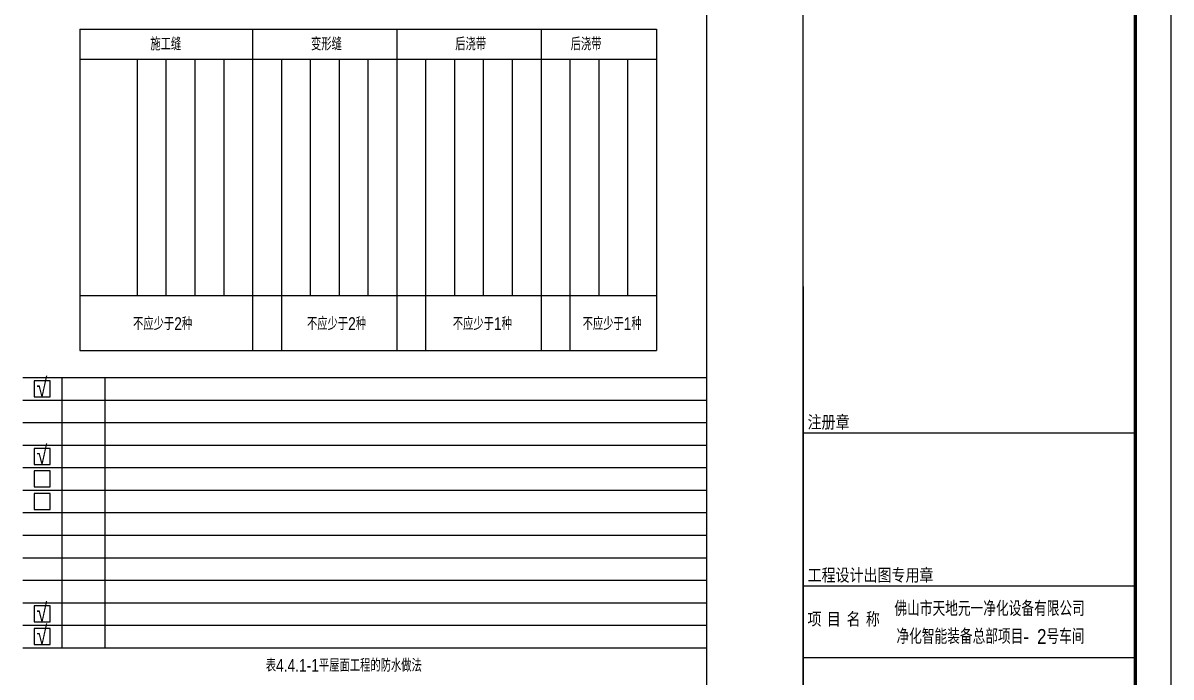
# Model space of a CAD drawing. Extents: x -1041549 to 749950, y -354245 to 17554.
# Drawn here: x -323570 to -291437, y -271737 to -253432 of the extents above; entities that cross this region are included whole.
import ezdxf

# ---------------------------------------------------------------- set-up
doc = ezdxf.new("R2010")
doc.units = 0
doc.header["$LTSCALE"] = 1000
doc.header["$MEASUREMENT"] = 0
doc.linetypes.add('CONTINOUS', pattern=[0])
for name, color, linetype in [('13', 13, 'Continuous'), ('14', 1, 'Continuous'), ('2', 2, 'Continuous'), ('PUB_TAB', 7, 'Continuous'), ('PUB_TEXT', 7, 'Continuous'), ('PUB_TITLE', 4, 'Continuous'), ('text', 7, 'Continuous'), ('辅助线', 8, 'CONTINOUS')]:
    doc.layers.add(name, color=color, linetype=linetype)
doc.styles.add('_HZTXT', font='gs_txt.shx', dxfattribs={"width": 0.8, "bigfont": 'HZTXT.shx'})
doc.styles.add('HZ', font='rs.shx', dxfattribs={"width": 0.8, "bigfont": 'hztxt.shx'})
doc.styles.add('宋体', font='')
doc.styles.get('宋体').set_extended_font_data('宋体')

# ---------------------------------------------------------------- blocks, each defined once
blk = doc.blocks.new('A$Ce58e362c')
at = {"layer": '14'}
for p, q in [((15730, 44126), (15730, 1076)), ((15730, 37980), (29680, 37980)), ((15730, 31556), (29680, 31556)), ((15730, 28556), (29680, 28556))]:
    blk.add_line(p, q, dxfattribs=at)
blk.add_lwpolyline([(15730, 1076), (15730, 87176)], dxfattribs=at)
at = {"layer": '13', "color": 7, "style": '_HZTXT', "width": 0.85}
for s, height, p in [('佛山市天地元一净化设备有限公司', 626.86, (19568, 30290)), ('净化智能装备总部项目-', 626.86, (19652, 29121)), ('2号车间', 626.9, (25554, 29120))]:
    blk.add_text(s, height=height, dxfattribs=at).set_placement(p)
at = {"layer": '14', "style": '宋体', "width": 0.82}
for s, p in [('注册章', (15921, 38174)), ('工程设计出图专用章', (15921, 31749)), ('项', (15916, 29905)), ('目', (16731, 29905)), ('名', (17559, 29905)), ('称', (18367, 29905))]:
    blk.add_text(s, height=525, dxfattribs=at).set_placement(p)

msp = doc.modelspace()

# ---------------------------------------------------------------- linework, layer by layer
msp.add_lwpolyline([(-373036.9, -235932.3), (-304441.6, -235932.3), (-304441.6, -289482.3), (-373036.9, -289482.3)], close=True)
at = {"layer": '2'}
for p, q in [((-322470.4, -270916.7), (-322470.4, -263356.7)), ((-321270.4, -270916.7), (-321270.4, -263356.7))]:
    msp.add_line(p, q, dxfattribs=at)
at = {"layer": 'PUB_TAB'}
for p, q in [((-321976.1, -253609.3), (-305840.8, -253609.3)), ((-321976.1, -253609.3), (-321976.1, -262602.2)), ((-317144.8, -253609.3), (-317144.8, -262602.2)), ((-313107.7, -253609.3), (-313107.7, -262602.2)), ((-309070.6, -253609.3), (-309070.6, -262602.2)), ((-305840.8, -253609.3), (-305840.8, -262602.2)), ((-321976.1, -254447.1), (-305840.8, -254447.1)), ((-320374.6, -254447.1), (-320374.6, -261058.9)), ((-319567.1, -254447.1), (-319567.1, -261058.9)), ((-318759.7, -254447.1), (-318759.7, -261058.9)), ((-317952.3, -254447.1), (-317952.3, -261058.9)), ((-316337.4, -254447.1), (-316337.4, -262602.2)), ((-315530, -254447.1), (-315530, -261058.9)), ((-314722.6, -254447.1), (-314722.6, -261058.9)), ((-313915.1, -254447.1), (-313915.1, -261058.9)), ((-312300.3, -254447.1), (-312300.3, -262602.2)), ((-311492.8, -254447.1), (-311492.8, -261058.9)), ((-310685.4, -254447.1), (-310685.4, -261058.9)), ((-309878, -254447.1), (-309878, -261058.9)), ((-308263.1, -254447.1), (-308263.1, -262602.2)), ((-307455.7, -254447.1), (-307455.7, -261058.9)), ((-306648.3, -254447.1), (-306648.3, -261058.9)), ((-321976.1, -261058.9), (-305840.8, -261058.9)), ((-321976.1, -262602.2), (-305840.8, -262602.2))]:
    msp.add_line(p, q, dxfattribs=at)
at = {"layer": 'PUB_TEXT'}
for points in [[(-323259.6, -263446.7), (-323259.6, -263896.7), (-322809.6, -263896.7), (-322809.6, -263446.7)], [(-323259.6, -265336.7), (-323259.6, -265786.7), (-322809.6, -265786.7), (-322809.6, -265336.7)], [(-323259.6, -265966.7), (-323259.6, -266416.7), (-322809.6, -266416.7), (-322809.6, -265966.7)], [(-323259.6, -266596.7), (-323259.6, -267046.7), (-322809.6, -267046.7), (-322809.6, -266596.7)], [(-323259.6, -269746.7), (-323259.6, -270196.7), (-322809.6, -270196.7), (-322809.6, -269746.7)], [(-323259.6, -270376.7), (-323259.6, -270826.7), (-322809.6, -270826.7), (-322809.6, -270376.7)]]:
    msp.add_lwpolyline(points, close=True, dxfattribs=at)
at = {"layer": 'PUB_TITLE'}
msp.add_lwpolyline([(-375536.9, -290508.5), (-291436.9, -290508.5), (-291436.9, -231108.5), (-375536.9, -231108.5)], close=True, dxfattribs=at)
at = {"layer": 'PUB_TITLE', "const_width": 100}
msp.add_lwpolyline([(-373036.9, -289508.5), (-292436.9, -289508.5), (-292436.9, -232108.5), (-373036.9, -232108.5)], close=True, dxfattribs=at)
at = {"layer": '辅助线'}
for p, q in [((-323570.4, -263356.7), (-304441.6, -263356.7)), ((-323570.4, -263986.7), (-304441.6, -263986.7)), ((-323570.4, -264616.7), (-304441.6, -264616.7)), ((-323570.4, -265246.7), (-304441.6, -265246.7)), ((-323570.4, -265876.7), (-304441.6, -265876.7)), ((-323570.4, -266506.7), (-304441.6, -266506.7)), ((-323570.4, -267136.7), (-304441.6, -267136.7)), ((-323570.4, -267766.7), (-304441.6, -267766.7)), ((-323570.4, -268396.7), (-304441.6, -268396.7)), ((-323570.4, -269026.7), (-304441.6, -269026.7)), ((-323570.4, -269656.7), (-304441.6, -269656.7)), ((-323570.4, -270286.7), (-304441.6, -270286.7)), ((-323570.4, -270916.7), (-304441.6, -270916.7))]:
    msp.add_line(p, q, dxfattribs=at)

# ---------------------------------------------------------------- block references
at = {"xscale": 0.6666666666666666, "yscale": 0.6666666666666666, "zscale": 0.6666666666666666}
msp.add_blockref('A$Ce58e362c', (-312223.6, -290225.5), dxfattribs=at)

# ---------------------------------------------------------------- texts
at = {"layer": 'PUB_TEXT', "style": 'HZ', "width": 0.8}
for p in [(-323188.4, -263903.3), (-323188.4, -265793.3), (-323188.4, -270203.3), (-323188.4, -270833.3)]:
    msp.add_text('√', height=520.3, dxfattribs=at).set_placement(p)
at = {"layer": 'text', "style": '_HZTXT', "width": 0.8}
for s, p in [('施工缝', (-320004.7, -254200.2)), ('变形缝', (-315507.5, -254200.2)), ('后浇带', (-311470.4, -254200.2)), ('后浇带', (-308240.6, -254200.2)), ('不应少于2种', (-320488.9, -262028.1)), ('不应少于2种', (-315621, -262028.1)), ('不应少于1种', (-311539.9, -262028.1)), ('不应少于1种', (-307906, -262028.1)), ('表4.4.1-1平屋面工程的防水做法', (-316773.8, -271590.1))]:
    msp.add_text(s, height=360, dxfattribs=at).set_placement(p)

doc.saveas('drawing.dxf')
